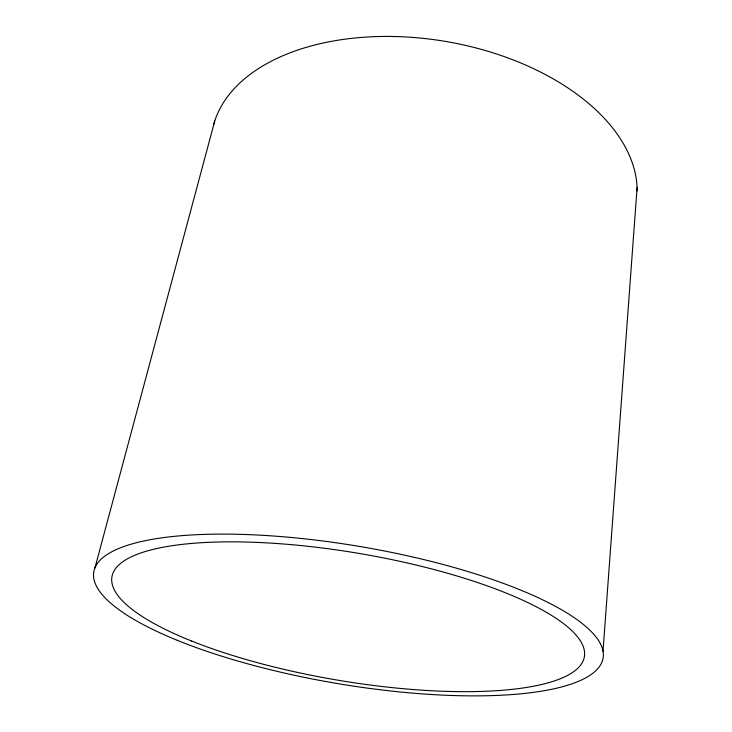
<?xml version="1.0" encoding="UTF-8"?>
<svg xmlns="http://www.w3.org/2000/svg" width="732" height="732" viewBox="0 0 732 732"><rect width="100%" height="100%" fill="white"/><g stroke="black" fill="none" stroke-linecap="round" stroke-linejoin="round"><path stroke-width="1.1" d="M603.012 651.215L637.105 187.438M94.895 568.05L214.714 121.119M213.717 124.403A215.071 128.439 9.6 0 1 441.286 40.727A215.071 128.439 9.6 0 1 637.188 190.915M177.236 640.299A258.259 69.43 9.6 0 0 597.605 668.865A258.259 69.43 9.6 0 0 270.511 535.806A258.259 69.43 9.6 0 0 177.236 640.299M191.674 641.058A239.584 64.26 9.6 0 0 579.927 665.974A239.584 64.26 9.6 0 0 272.853 543.245A239.584 64.26 9.6 0 0 191.674 641.058"/></g></svg>
